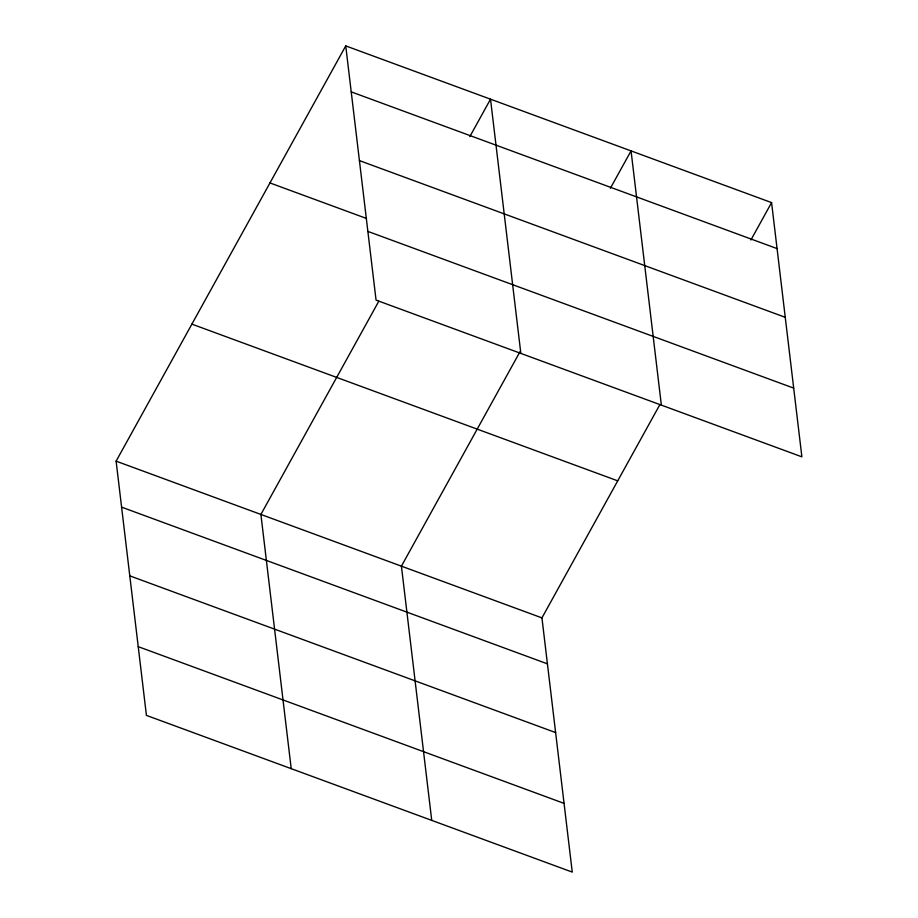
<?xml version="1.0" encoding="UTF-8"?>
<svg xmlns="http://www.w3.org/2000/svg" width="918" height="918" viewBox="0 0 918 918"><rect width="100%" height="100%" fill="white"/><g stroke="black" fill="none" stroke-linecap="round" stroke-linejoin="round"><path stroke-width="1.38" d="M659.87 404.631L541.941 617.883L572.258 872.1L146.421 715.386L116.116 461.157L345.742 45.9L771.579 202.614L801.884 456.843L376.059 300.117L345.742 45.9M378.824 301.196L260.896 514.447L291.213 768.664M469.855 136.553L490.522 99.178L520.839 353.407M520.036 351.663L401.418 566.165L431.735 820.382M610.378 188.27L631.056 150.896L661.362 405.125M750.913 239.988L771.579 202.614M351.227 91.869L777.053 248.594M359.42 160.593L785.246 317.307M269.961 182.934L366.489 218.461M367.866 231.393L793.691 388.119M191.885 324.123L617.722 480.848M116.116 461.157L541.941 617.883M121.589 507.138L547.426 663.852M129.782 575.85L555.62 732.575M138.228 646.662L564.065 803.376"/></g></svg>
